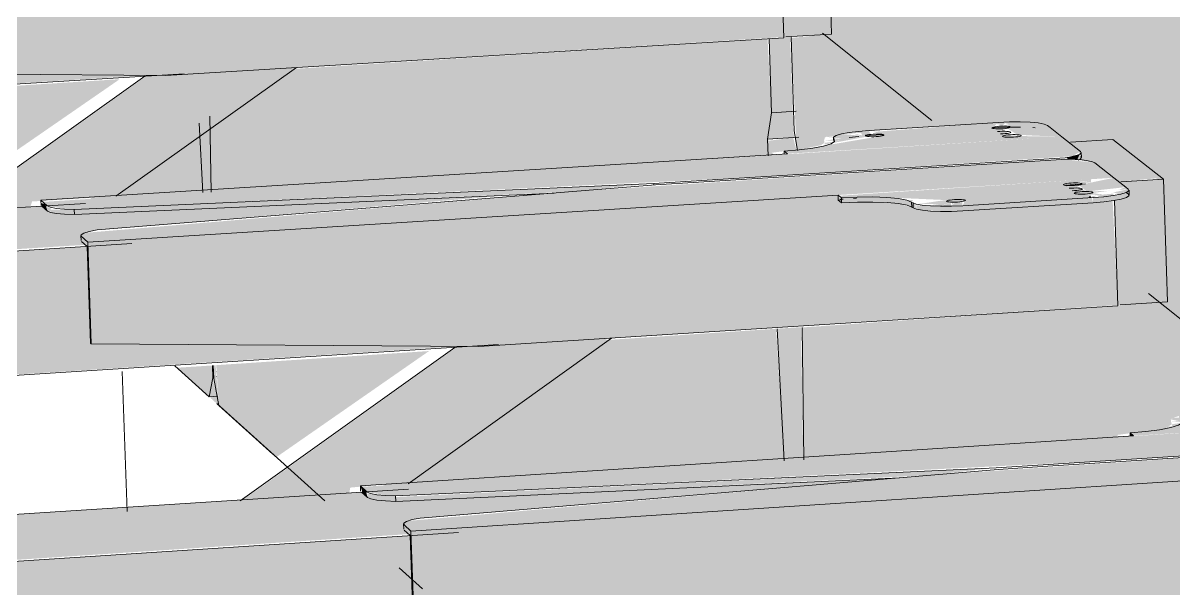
# Model space of a CAD drawing. Header units: inches. Extents: x -4126 to 2305, y -1116 to 12338.
# Drawn here: x 1846.79089 to 1846.81953, y -788.57369 to -788.5596 of the extents above; entities that cross this region are included whole.
import ezdxf

# ---------------------------------------------------------------- set-up
doc = ezdxf.new("R2010")
doc.units = ezdxf.units.IN
doc.header["$MEASUREMENT"] = 0
for name, color, linetype, lineweight in [('A-WALL', 113, 'Continuous', 13), ('A-WALL-PATT', 111, 'Continuous', 60), ('S-BEAM', 12, 'Continuous', 9)]:
    doc.layers.add(name, color=color, linetype=linetype, lineweight=lineweight)

# ---------------------------------------------------------------- blocks, each defined once
blk = doc.blocks.new('FP_245-PERSPECTIVE AT RAMP')
at = {"layer": 'A-WALL-PATT', "lineweight": 9}
blk.add_line((-8995.924943, -788.571759), (-8995.925063, -788.568273), dxfattribs=at)

msp = doc.modelspace()

# ---------------------------------------------------------------- hatches: boundary and pattern name
at = {"layer": 'A-WALL'}
h = msp.add_hatch(color=256, dxfattribs=at)
h.paths.add_polyline_path([(1846.79576, -788.56912), (1846.795709, -788.568891), (1846.795537, -788.568919), (1846.795647, -788.569018)], flags=0)
h.paths.add_polyline_path([(1846.751927, -788.529667), (1846.751852, -788.529528), (1846.751826, -788.529576), (1846.751856, -788.529603)], flags=0)
at = {"layer": 'S-BEAM'}
h = msp.add_hatch(color=256, dxfattribs=at)
h.paths.add_polyline_path([(1846.809513, -788.561833), (1846.810039, -788.5618), (1846.809974, -788.559943), (1846.809453, -788.559993), (1846.809468, -788.560445)], flags=0)
h.paths.add_polyline_path([(1846.810917, -788.559355), (1847.213183, -788.534782), (1847.213183, -788.534725), (1846.810915, -788.559288)], flags=0)
h = msp.add_hatch(color=256, dxfattribs=at)
h.paths.add_polyline_path([(1846.828218, -788.572003), (1847.259575, -788.543624), (1847.223074, -788.534775), (1847.216922, -788.535111), (1847.215099, -788.534664), (1846.810943, -788.559351), (1846.810981, -788.559879), (1846.810819, -788.559889), (1846.813684, -788.562177), (1846.815009, -788.562095), (1846.814905, -788.562248), (1846.815213, -788.562462), (1846.81556, -788.562461), (1846.816651, -788.562499), (1846.81676, -788.562585), (1846.817867, -788.562516), (1846.819124, -788.563503), (1846.819336, -788.566547), (1846.819169, -788.566557), (1846.822412, -788.569148), (1846.823784, -788.569059), (1846.823649, -788.569218), (1846.823745, -788.569274), (1846.824014, -788.569456), (1846.824378, -788.569454), (1846.825442, -788.569442), (1846.82562, -788.569582), (1846.826766, -788.569508), (1846.828121, -788.570572)], flags=0)
h.paths.add_polyline_path([(1846.824607, -788.569054), (1846.824324, -788.569054), (1846.824356, -788.569044)], flags=0)
h.paths.add_polyline_path([(1846.825127, -788.569193), (1846.824974, -788.569145), (1846.825059, -788.56914)], flags=0)
h.paths.add_polyline_path([(1846.825442, -788.569442), (1846.82417, -788.569383), (1846.824058, -788.569215), (1846.825133, -788.569198), (1846.82542, -788.569425)], flags=0)
h.paths.add_polyline_path([(1846.824051, -788.569394), (1846.823919, -788.569227), (1846.824022, -788.569266), (1846.82411, -788.569389)], flags=0)
h.paths.add_polyline_path([(1846.823887, -788.569159), (1846.823839, -788.569057), (1846.824, -788.56909), (1846.823905, -788.569149)], flags=0)
h.paths.add_polyline_path([(1846.823948, -788.569159), (1846.824079, -788.569046), (1846.824223, -788.569081), (1846.823957, -788.569157)], flags=0)
h.paths.add_polyline_path([(1846.816589, -788.562449), (1846.815428, -788.562397), (1846.8153, -788.562239), (1846.816303, -788.562224), (1846.816498, -788.562377)], flags=0)
h.paths.add_polyline_path([(1846.815105, -788.562188), (1846.815009, -788.562095), (1846.815201, -788.562132), (1846.815121, -788.562178)], flags=0)
h.paths.add_polyline_path([(1846.815164, -788.562187), (1846.815289, -788.562083), (1846.815418, -788.562118), (1846.815203, -788.562177)], flags=0)
h = msp.add_hatch(color=256, dxfattribs=at)
h.paths.add_polyline_path([(1846.795519, -788.568903), (1846.795608, -788.568429), (1846.795585, -788.568125), (1846.794719, -788.568182), (1846.795507, -788.568892)], flags=0)
h.paths.add_polyline_path([(1846.792528, -788.563999), (1846.795361, -788.563816), (1846.795271, -788.562101), (1846.792679, -788.563894)], flags=0)
h.paths.add_polyline_path([(1846.789585, -788.563562), (1846.793294, -788.560999), (1846.787169, -788.561387)], flags=0)
h.paths.add_polyline_path([(1846.785752, -788.557345), (1846.79499, -788.556737), (1846.794835, -788.554195), (1846.7899, -788.554493), (1846.785818, -788.5573)], flags=0)
h.paths.add_polyline_path([(1846.782698, -788.55706), (1846.78274, -788.557032), (1846.782632, -788.556003), (1846.782614, -788.556025), (1846.782657, -788.556832)], flags=0)
h.paths.add_polyline_path([(1846.782741, -788.557031), (1846.78613, -788.554704), (1846.782623, -788.554916), (1846.782678, -788.556025), (1846.782725, -788.556781)], flags=0)
h.paths.add_polyline_path([(1846.782554, -788.550975), (1846.794166, -788.550292), (1846.794166, -788.550228), (1846.794704, -788.550168), (1846.79475, -788.549844), (1846.794666, -788.547969), (1846.783093, -788.548639), (1846.78252, -788.54903), (1846.782554, -788.550971)], flags=0)
h.paths.add_polyline_path([(1846.782448, -788.544889), (1846.78722, -788.544621), (1846.78722, -788.544562), (1846.788088, -788.544464), (1846.788617, -788.544371), (1846.789485, -788.544221), (1846.789229, -788.544143), (1846.790982, -788.544045), (1846.789011, -788.54247), (1846.782413, -788.54285), (1846.782444, -788.544633)], flags=0)
h.paths.add_polyline_path([(1846.788269, -788.544418), (1846.788361, -788.544371), (1846.788368, -788.544404)], flags=0)
h.paths.add_polyline_path([(1846.788361, -788.544371), (1846.788358, -788.544327), (1846.788595, -788.544342)], flags=0)
h.paths.add_polyline_path([(1846.788358, -788.544327), (1846.788403, -788.544257), (1846.788419, -788.544249), (1846.788771, -788.544281), (1846.788538, -788.544313)], flags=0)
h.paths.add_polyline_path([(1846.788419, -788.544249), (1846.788547, -788.544217), (1846.788547, -788.544248)], flags=0)
h.paths.add_polyline_path([(1846.789229, -788.544223), (1846.7891, -788.544152), (1846.789215, -788.544176), (1846.789229, -788.544221)], flags=0)
h.paths.add_polyline_path([(1846.782224, -788.539043), (1846.782873, -788.538927), (1846.782684, -788.53887), (1846.784389, -788.538778), (1846.782653, -788.537392), (1846.782216, -788.537415), (1846.782171, -788.537531), (1846.782248, -788.538906), (1846.7825, -788.53891), (1846.78242, -788.53893), (1846.782248, -788.538965), (1846.782535, -788.539), (1846.782224, -788.539037)], flags=0)
h.paths.add_polyline_path([(1846.782684, -788.538944), (1846.782588, -788.538876), (1846.782664, -788.538871), (1846.782684, -788.538943)], flags=0)
h = msp.add_hatch(color=256, dxfattribs=at)
h.paths.add_polyline_path([(1846.807543, -788.578945), (1846.810259, -788.578751), (1846.810173, -788.5771), (1846.807767, -788.578788)], flags=0)
h.paths.add_polyline_path([(1846.805387, -788.577785), (1846.80928, -788.575059), (1846.802857, -788.575508), (1846.804749, -788.57721)], flags=0)
h.paths.add_polyline_path([(1846.799774, -788.571177), (1846.809827, -788.570494), (1846.809626, -788.567211), (1846.80503, -788.567517), (1846.799839, -788.571132)], flags=0)
h.paths.add_polyline_path([(1846.797191, -788.570408), (1846.80099, -788.567766), (1846.795697, -788.568117), (1846.79576, -788.56912), (1846.796959, -788.570199)], flags=0)
h.paths.add_polyline_path([(1846.79576, -788.56912), (1846.795681, -788.568119), (1846.795617, -788.568123), (1846.795639, -788.568485), (1846.795719, -788.568902)], flags=0)
h.paths.add_polyline_path([(1846.795568, -788.563802), (1846.809429, -788.562894), (1846.809428, -788.562371), (1846.809513, -788.561833), (1846.809413, -788.559996), (1846.797195, -788.56077), (1846.79554, -788.561915), (1846.795567, -788.563735)], flags=0)
h.paths.add_polyline_path([(1846.795463, -788.556747), (1846.801607, -788.556368), (1846.801531, -788.556306), (1846.802521, -788.556187), (1846.803078, -788.556079), (1846.803993, -788.555906), (1846.80372, -788.555817), (1846.805578, -788.555702), (1846.803047, -788.553681), (1846.795424, -788.554159), (1846.795457, -788.55639)], flags=0)
h.paths.add_polyline_path([(1846.802711, -788.556134), (1846.802805, -788.55608), (1846.802816, -788.556117)], flags=0)
h.paths.add_polyline_path([(1846.802805, -788.55608), (1846.802797, -788.556029), (1846.803162, -788.556032)], flags=0)
h.paths.add_polyline_path([(1846.802797, -788.556029), (1846.80282, -788.55596), (1846.802855, -788.55594), (1846.803203, -788.555979), (1846.802988, -788.556013)], flags=0)
h.paths.add_polyline_path([(1846.802855, -788.55594), (1846.803131, -788.555909), (1846.802989, -788.555938)], flags=0)
h.paths.add_polyline_path([(1846.803668, -788.555915), (1846.803181, -788.555868), (1846.80351, -788.555867), (1846.803648, -788.555909)], flags=0)
h.paths.add_polyline_path([(1846.803719, -788.555909), (1846.803419, -788.55584), (1846.8037, -788.555855), (1846.803719, -788.555907)], flags=0)
h.paths.add_polyline_path([(1846.795233, -788.550076), (1846.795334, -788.550024), (1846.795366, -788.549905), (1846.795388, -788.549893), (1846.795724, -788.54993), (1846.795648, -788.549983), (1846.796407, -788.549839), (1846.796225, -788.549779), (1846.798005, -788.549653), (1846.795795, -788.547888), (1846.795161, -788.547941), (1846.795233, -788.550075)], flags=0)
h.paths.add_polyline_path([(1846.795388, -788.549893), (1846.795519, -788.549859), (1846.795519, -788.549892)], flags=0)
h.paths.add_polyline_path([(1846.796225, -788.549865), (1846.795949, -788.549799), (1846.796197, -788.549781), (1846.796224, -788.549863)], flags=0)
h = msp.add_hatch(color=256, dxfattribs=at)
h.paths.add_polyline_path([(1846.795361, -788.563816), (1846.795561, -788.563803), (1846.79553, -788.561916), (1846.795271, -788.562101), (1846.795356, -788.563736)], flags=0)
h.paths.add_polyline_path([(1846.794992, -788.556776), (1846.795446, -788.556749), (1846.795404, -788.554161), (1846.794856, -788.554193), (1846.794972, -788.556392)], flags=0)
h = msp.add_hatch(color=256, dxfattribs=at)
h.paths.add_polyline_path([(1846.667145, -788.568689), (1846.79397, -788.560904), (1846.785102, -788.560806), (1846.785021, -788.558484), (1846.667001, -788.565595), (1846.667145, -788.568689)], flags=0)
h.paths.add_polyline_path([(1846.809813, -788.559949), (1846.811005, -788.559876), (1846.810909, -788.556924), (1846.809833, -788.556989), (1846.810021, -788.557206), (1846.809982, -788.557268), (1846.809979, -788.557356), (1846.809731, -788.557425), (1846.809794, -788.559353)], flags=0)
h = msp.add_hatch(color=256, dxfattribs=at)
h.paths.add_polyline_path([(1846.804935, -788.557501), (1846.805479, -788.557501), (1846.805575, -788.557527), (1846.8058, -788.557481), (1846.80581, -788.557513), (1846.805867, -788.557457), (1846.806046, -788.557532), (1846.806067, -788.557399), (1846.8058, -788.557392), (1846.805532, -788.557422), (1846.805075, -788.557489)], flags=0)
h.paths.add_polyline_path([(1846.794444, -788.560909), (1846.809814, -788.559949), (1846.809725, -788.557415), (1846.809177, -788.557474), (1846.805271, -788.557668), (1846.804939, -788.557624), (1846.804935, -788.557501), (1846.804827, -788.557468), (1846.80483, -788.557578), (1846.80452, -788.557495), (1846.803909, -788.557458), (1846.803156, -788.557414), (1846.803154, -788.557409), (1846.803084, -788.557396), (1846.80308, -788.55729), (1846.785037, -788.558418), (1846.785121, -788.560823), (1846.794393, -788.560908)], flags=0)
h.paths.add_polyline_path([(1846.809177, -788.557351), (1846.80917, -788.557285), (1846.809436, -788.557284), (1846.809184, -788.557243), (1846.809598, -788.557192), (1846.809039, -788.557206), (1846.808808, -788.557069), (1846.808601, -788.557114), (1846.808786, -788.557266), (1846.809102, -788.557334)], flags=0)
h.paths.add_polyline_path([(1846.809721, -788.557093), (1846.809714, -788.55709), (1846.809714, -788.557092)], flags=0)
h = msp.add_hatch(color=256, dxfattribs=at)
h.paths.add_polyline_path([(1846.826241, -788.596555), (1846.826271, -788.59646), (1846.827477, -788.596364), (1846.827473, -788.596066), (1846.827405, -788.596006), (1846.82732, -788.594834), (1846.825651, -788.596024), (1846.826238, -788.596552)], flags=0)
h.paths.add_polyline_path([(1846.82385, -788.594403), (1846.827217, -788.592007), (1846.827193, -788.591553), (1846.8212, -788.592017), (1846.821771, -788.592532)], flags=0)
h.paths.add_polyline_path([(1846.816125, -788.58745), (1846.816153, -788.587359), (1846.826931, -788.586547), (1846.826671, -788.582347), (1846.822586, -788.582647), (1846.815981, -788.58732), (1846.816122, -788.587447)], flags=0)
h.paths.add_polyline_path([(1846.814246, -788.585759), (1846.818234, -788.582944), (1846.811656, -788.583428), (1846.8129, -788.584547)], flags=0)
h.paths.add_polyline_path([(1846.810419, -788.578739), (1846.826463, -788.577593), (1846.826436, -788.576136), (1846.826523, -788.575646), (1846.82644, -788.573882), (1846.81347, -788.574788), (1846.810397, -788.576943), (1846.810418, -788.578686)], flags=0)
h.paths.add_polyline_path([(1846.810318, -788.570461), (1846.818125, -788.569924), (1846.818122, -788.569853), (1846.819174, -788.569713), (1846.819643, -788.569607), (1846.820729, -788.569386), (1846.820435, -788.569282), (1846.822412, -788.569148), (1846.819169, -788.566557), (1846.810278, -788.567179), (1846.810314, -788.570134)], flags=0)
h.paths.add_polyline_path([(1846.819373, -788.569652), (1846.819469, -788.569589), (1846.819484, -788.569632)], flags=0)
h.paths.add_polyline_path([(1846.819469, -788.569589), (1846.819455, -788.56953), (1846.819879, -788.569528)], flags=0)
h.paths.add_polyline_path([(1846.819455, -788.56953), (1846.819455, -788.56947), (1846.819659, -788.569511), (1846.819523, -788.569524)], flags=0)
h.paths.add_polyline_path([(1846.81944, -788.56947), (1846.819508, -788.569426), (1846.81945, -788.56947)], flags=0)
h.paths.add_polyline_path([(1846.819508, -788.569426), (1846.819648, -788.569383), (1846.819648, -788.569424)], flags=0)
h.paths.add_polyline_path([(1846.82038, -788.569396), (1846.819852, -788.569343), (1846.820205, -788.569341), (1846.820358, -788.569389)], flags=0)
h.paths.add_polyline_path([(1846.820435, -788.569389), (1846.820105, -788.56931), (1846.820408, -788.569327), (1846.820434, -788.569387)], flags=0)
h.paths.add_polyline_path([(1846.810158, -788.562765), (1846.810734, -788.562643), (1846.812052, -788.562397), (1846.811768, -788.5623), (1846.813684, -788.562177), (1846.810819, -788.559889), (1846.809998, -788.559973), (1846.810131, -788.56261), (1846.810156, -788.562752)], flags=0)
h.paths.add_polyline_path([(1846.810734, -788.562643), (1846.810828, -788.562585), (1846.810841, -788.562625)], flags=0)
h.paths.add_polyline_path([(1846.810828, -788.562585), (1846.810827, -788.562529), (1846.811227, -788.562528)], flags=0)
h.paths.add_polyline_path([(1846.810817, -788.56253), (1846.810838, -788.562455), (1846.810873, -788.562434), (1846.811237, -788.562476), (1846.810826, -788.562529)], flags=0)
h.paths.add_polyline_path([(1846.810873, -788.562434), (1846.811158, -788.5624), (1846.811011, -788.562432)], flags=0)
h.paths.add_polyline_path([(1846.811715, -788.562406), (1846.811209, -788.562357), (1846.81155, -788.562356), (1846.811694, -788.5624)], flags=0)
h.paths.add_polyline_path([(1846.811768, -788.5624), (1846.811454, -788.562326), (1846.811745, -788.562343), (1846.811767, -788.562398)], flags=0)
h = msp.add_hatch(color=256, dxfattribs=at)
h.paths.add_polyline_path([(1846.736768, -788.602206), (1846.738189, -788.602153), (1846.739582, -788.601987), (1846.739939, -788.601892), (1846.746004, -788.597515), (1846.742211, -788.59779), (1846.736125, -788.602129), (1846.736224, -788.602168), (1846.736448, -788.602194)], flags=0)
h.paths.add_polyline_path([(1846.750011, -788.592233), (1846.753867, -788.59196), (1846.760839, -788.58695), (1846.757058, -788.587212), (1846.752735, -788.590292)], flags=0)
h.paths.add_polyline_path([(1846.76435, -788.582017), (1846.768172, -788.581758), (1846.774282, -788.577376), (1846.770513, -788.577626), (1846.769543, -788.578317)], flags=0)
h.paths.add_polyline_path([(1846.777355, -788.572751), (1846.781146, -788.572505), (1846.786519, -788.56866), (1846.782761, -788.568899), (1846.778507, -788.57193)], flags=0)
h.paths.add_polyline_path([(1846.789203, -788.56431), (1846.791072, -788.564167), (1846.791115, -788.564043), (1846.793193, -788.563914), (1846.79768, -788.560712), (1846.793959, -788.560921), (1846.790112, -788.563662)], flags=0)
for points in [[(1846.809408, -788.562494), (1846.810078, -788.562452), (1846.810052, -788.562291), (1846.810039, -788.5618), (1846.809513, -788.561833), (1846.809428, -788.562371)], [(1846.792164, -788.564243), (1846.808855, -788.563453), (1846.816994, -788.562917), (1846.8172, -788.562799), (1846.816733, -788.56243), (1846.79138, -788.564053), (1846.791491, -788.564152), (1846.79201, -788.564237)], [(1846.817117, -788.563008), (1846.81718, -788.562863), (1846.816859, -788.562948), (1846.816882, -788.562993), (1846.817111, -788.563007)], [(1846.792497, -788.565052), (1846.818028, -788.563453), (1846.817558, -788.563081), (1846.816817, -788.562994), (1846.804566, -788.563797), (1846.792487, -788.564819), (1846.792338, -788.56491), (1846.792481, -788.565038)], [(1846.806582, -788.563634), (1846.808855, -788.563491), (1846.806582, -788.563631)], [(1846.792169, -788.564371), (1846.804562, -788.563797), (1846.806506, -788.563599), (1846.792164, -788.564243), (1846.792168, -788.564358)], [(1846.813001, -788.564186), (1846.812997, -788.564058), (1846.812671, -788.563969), (1846.812032, -788.56393), (1846.811249, -788.56395), (1846.811254, -788.564078), (1846.812386, -788.564071), (1846.812885, -788.564137), (1846.812997, -788.564184)], [(1846.814273, -788.564277), (1846.817515, -788.564073), (1846.817479, -788.563947), (1846.814269, -788.564149)], [(1846.817515, -788.564073), (1846.81821, -788.563984), (1846.818341, -788.563944), (1846.818322, -788.563821), (1846.818016, -788.563893), (1846.817511, -788.563945), (1846.817513, -788.56401)], [(1846.791496, -788.56428), (1846.791446, -788.564112), (1846.791337, -788.564083), (1846.791358, -788.564157), (1846.791491, -788.564276)], [(1846.792169, -788.564371), (1846.792164, -788.564243), (1846.791571, -788.564243), (1846.791589, -788.564318), (1846.791922, -788.564362), (1846.792164, -788.564371)], [(1846.813719, -788.564291), (1846.814273, -788.564277), (1846.814269, -788.564149), (1846.813411, -788.564149), (1846.813114, -788.564135), (1846.813118, -788.564235), (1846.81367, -788.564289), (1846.813715, -788.564291)], [(1846.792584, -788.567588), (1846.792481, -788.565038), (1846.792338, -788.56491), (1846.792358, -788.565052), (1846.792481, -788.565162), (1846.792564, -788.56757)], [(1846.800157, -788.571374), (1846.817729, -788.570504), (1846.825883, -788.569943), (1846.826091, -788.569816), (1846.825587, -788.569419), (1846.799311, -788.571148), (1846.799454, -788.571276), (1846.8, -788.571368)], [(1846.800539, -788.572247), (1846.826984, -788.570521), (1846.826471, -788.570119), (1846.825701, -788.570027), (1846.813444, -788.570857), (1846.800529, -788.571989), (1846.800368, -788.572093), (1846.800522, -788.572231)], [(1846.818434, -788.569883), (1846.81852, -788.569877), (1846.818431, -788.569805), (1846.818434, -788.569877)], [(1846.815103, -788.570717), (1846.817729, -788.570546), (1846.815103, -788.570713)], [(1846.800162, -788.571507), (1846.81344, -788.570857), (1846.815024, -788.570679), (1846.800158, -788.5714), (1846.80016, -788.57146)], [(1846.799459, -788.571409), (1846.799419, -788.571244), (1846.799285, -788.571124), (1846.799337, -788.5713), (1846.799454, -788.571405)], [(1846.800162, -788.571507), (1846.800157, -788.571374), (1846.799537, -788.571313), (1846.799456, -788.571314), (1846.799459, -788.571409), (1846.799693, -788.571476), (1846.800157, -788.571506)], [(1846.800628, -788.57488), (1846.800522, -788.572231), (1846.800368, -788.572093), (1846.800396, -788.572247), (1846.800522, -788.572361), (1846.800606, -788.57486)]]:
    msp.add_hatch(color=256, dxfattribs=at).paths.add_polyline_path(points, flags=0)
h = msp.add_hatch(color=256, dxfattribs=at)
h.paths.add_polyline_path([(1846.809907, -788.562855), (1846.816733, -788.56243), (1846.815275, -788.562409), (1846.815011, -788.562199), (1846.815154, -788.562076), (1846.812055, -788.562309), (1846.812267, -788.562409), (1846.810202, -788.562758), (1846.809825, -788.562788)], flags=0)
h.paths.add_polyline_path([(1846.811081, -788.562552), (1846.811404, -788.562471), (1846.811069, -788.562497)], flags=0)
h.paths.add_polyline_path([(1846.811069, -788.562497), (1846.811359, -788.56243), (1846.811065, -788.562481), (1846.811068, -788.562496)], flags=0)
h.paths.add_polyline_path([(1846.816733, -788.56243), (1846.816441, -788.5622), (1846.815375, -788.562221), (1846.815626, -788.56238), (1846.816035, -788.562403)], flags=0)
h.paths.add_polyline_path([(1846.81144, -788.562327), (1846.81177, -788.562327), (1846.811676, -788.562297)], flags=0)
h.paths.add_polyline_path([(1846.811983, -788.562372), (1846.811928, -788.562276), (1846.811798, -788.562327), (1846.811976, -788.56237)], flags=0)
h.paths.add_polyline_path([(1846.816297, -788.562116), (1846.81615, -788.562089), (1846.815694, -788.562161)], flags=0)
h.paths.add_polyline_path([(1846.816378, -788.56215), (1846.816297, -788.562116), (1846.816298, -788.562154)], flags=0)
h.paths.add_polyline_path([(1846.815431, -788.562064), (1846.815404, -788.562142), (1846.815561, -788.562063), (1846.815433, -788.562064)], flags=0)
h.paths.add_polyline_path([(1846.815249, -788.562169), (1846.815344, -788.562067), (1846.815154, -788.562076)], flags=0)
h = msp.add_hatch(color=256, dxfattribs=at)
h.paths.add_polyline_path([(1846.670163, -788.572828), (1846.792436, -788.565122), (1846.792339, -788.564989), (1846.792333, -788.56491), (1846.792569, -788.564782), (1846.792729, -788.564752), (1846.803022, -788.563883), (1846.791714, -788.564342), (1846.791573, -788.564303), (1846.79158, -788.564191), (1846.791489, -788.564188), (1846.791455, -788.564243), (1846.791335, -788.564159), (1846.669686, -788.571739)], flags=0)
h.paths.add_polyline_path([(1846.811169, -788.563991), (1846.811244, -788.563951), (1846.811166, -788.563951)], flags=0)
h.paths.add_polyline_path([(1846.816801, -788.563638), (1846.817459, -788.563564), (1846.817458, -788.563521), (1846.81679, -788.563636)], flags=0)
h.paths.add_polyline_path([(1846.818151, -788.563554), (1846.819224, -788.563453), (1846.817987, -788.562498), (1846.816899, -788.562566), (1846.817173, -788.562812), (1846.817175, -788.562864), (1846.817116, -788.563008), (1846.817553, -788.563082), (1846.818062, -788.563484)], flags=0)
h = msp.add_hatch(color=256, dxfattribs=at)
h.paths.add_polyline_path([(1846.810259, -788.578751), (1846.810414, -788.57874), (1846.810389, -788.576944), (1846.810173, -788.5771), (1846.810256, -788.578687)], flags=0)
h.paths.add_polyline_path([(1846.809827, -788.570494), (1846.810301, -788.570464), (1846.810245, -788.567172), (1846.809655, -788.567209), (1846.809808, -788.570136)], flags=0)
h.paths.add_polyline_path([(1846.80943, -788.562906), (1846.809595, -788.562896), (1846.809516, -788.562829), (1846.810131, -788.562756), (1846.81005, -788.562454), (1846.80941, -788.562535), (1846.809429, -788.562896)], flags=0)
h = msp.add_hatch(color=256, dxfattribs=at)
h.paths.add_polyline_path([(1846.670311, -788.576041), (1846.801684, -788.567651), (1846.792564, -788.56757), (1846.792481, -788.565162), (1846.670163, -788.572828), (1846.67031, -788.576027)], flags=0)
h.paths.add_polyline_path([(1846.818128, -788.566622), (1846.81936, -788.566543), (1846.819263, -788.563484), (1846.818151, -788.563554), (1846.818376, -788.563784), (1846.818322, -788.563859), (1846.818314, -788.56395), (1846.818046, -788.564023), (1846.818097, -788.565644)], flags=0)
h = msp.add_hatch(color=256, dxfattribs=at)
h.paths.add_polyline_path([(1846.813715, -788.564163), (1846.813992, -788.564149), (1846.813966, -788.564078), (1846.813719, -788.564162)], flags=0)
h.paths.add_polyline_path([(1846.813467, -788.564154), (1846.813889, -788.564058), (1846.813411, -788.564149)], flags=0)
h.paths.add_polyline_path([(1846.813715, -788.564163), (1846.813872, -788.564076), (1846.813467, -788.564154)], flags=0)
h.paths.add_polyline_path([(1846.814269, -788.564149), (1846.817479, -788.563938), (1846.817057, -788.563824), (1846.816838, -788.563598), (1846.817463, -788.563521), (1846.817462, -788.563488), (1846.811188, -788.5639), (1846.811249, -788.56395), (1846.812382, -788.563943), (1846.813178, -788.563977), (1846.81432, -788.564029)], flags=0)
h.paths.add_polyline_path([(1846.813988, -788.564161), (1846.814269, -788.564149), (1846.814079, -788.56406), (1846.813992, -788.564157)], flags=0)
h.paths.add_polyline_path([(1846.812997, -788.564058), (1846.81303, -788.56401), (1846.812883, -788.56401)], flags=0)
h.paths.add_polyline_path([(1846.817779, -788.563923), (1846.818016, -788.563893), (1846.817512, -788.563866)], flags=0)
h.paths.add_polyline_path([(1846.817511, -788.563945), (1846.817604, -788.563893), (1846.817469, -788.563917), (1846.817478, -788.563923)], flags=0)
h.paths.add_polyline_path([(1846.818016, -788.563893), (1846.818014, -788.563852), (1846.81763, -788.563855)], flags=0)
h.paths.add_polyline_path([(1846.818324, -788.563686), (1846.818028, -788.563453), (1846.817157, -788.563635), (1846.817357, -788.563793), (1846.818142, -788.563706)], flags=0)
h.paths.add_polyline_path([(1846.818388, -788.563737), (1846.818324, -788.563686), (1846.818143, -788.563753), (1846.818326, -788.563741)], flags=0)
h.paths.add_polyline_path([(1846.818206, -788.563857), (1846.818399, -788.563776), (1846.818388, -788.563737), (1846.818013, -788.563818), (1846.818147, -788.563854)], flags=0)
h = msp.add_hatch(color=256, dxfattribs=at)
h.paths.add_polyline_path([(1846.8131, -788.564109), (1846.813665, -788.564109), (1846.813765, -788.564137), (1846.814006, -788.564062), (1846.814006, -788.564126), (1846.814065, -788.564062), (1846.814255, -788.564142), (1846.814269, -788.564), (1846.813993, -788.563992), (1846.813715, -788.564025), (1846.813247, -788.564096), (1846.813169, -788.564103)], flags=0)
h.paths.add_polyline_path([(1846.80223, -788.567654), (1846.818129, -788.566622), (1846.817999, -788.564024), (1846.817083, -788.564102), (1846.813451, -788.564284), (1846.813104, -788.564237), (1846.8131, -788.564109), (1846.812986, -788.564074), (1846.812985, -788.564185), (1846.812664, -788.564098), (1846.812028, -788.564059), (1846.811249, -788.56404), (1846.811246, -788.564005), (1846.81117, -788.563991), (1846.811166, -788.563882), (1846.792497, -788.565052), (1846.792584, -788.567588), (1846.802133, -788.567654)], flags=0)
h.paths.add_polyline_path([(1846.817461, -788.563941), (1846.817452, -788.563919), (1846.817461, -788.563873), (1846.817761, -788.563876), (1846.817498, -788.563831), (1846.817922, -788.563777), (1846.817345, -788.563795), (1846.817083, -788.56364), (1846.816856, -788.563669), (1846.817083, -788.563857), (1846.817411, -788.563929)], flags=0)
h = msp.add_hatch(color=256, dxfattribs=at)
h.paths.add_polyline_path([(1846.742481, -788.610615), (1846.743955, -788.610557), (1846.745323, -788.610394), (1846.745764, -788.610277), (1846.749306, -788.607684), (1846.745367, -788.607983), (1846.741812, -788.610532), (1846.741915, -788.610574), (1846.742205, -788.610604)], flags=0)
h.paths.add_polyline_path([(1846.75364, -788.60206), (1846.757644, -788.601763), (1846.765551, -788.596056), (1846.761628, -788.596341)], flags=0)
h.paths.add_polyline_path([(1846.76933, -788.590827), (1846.773295, -788.590546), (1846.780197, -788.585573), (1846.776289, -788.585845), (1846.770222, -788.590188)], flags=0)
h.paths.add_polyline_path([(1846.78349, -788.580689), (1846.78742, -788.580423), (1846.793397, -788.576078), (1846.789575, -788.576332), (1846.786862, -788.578275)], flags=0)
h.paths.add_polyline_path([(1846.796332, -788.571494), (1846.799008, -788.571297), (1846.799029, -788.571165), (1846.800529, -788.571027), (1846.805434, -788.567452), (1846.801671, -788.567672), (1846.797599, -788.570588)], flags=0)
h = msp.add_hatch(color=256, dxfattribs=at)
h.paths.add_polyline_path([(1846.795608, -788.568429), (1846.79563, -788.568427), (1846.795602, -788.568124)], flags=0)
h.paths.add_polyline_path([(1846.795711, -788.568422), (1846.795713, -788.568422), (1846.795692, -788.568118)], flags=0)
h = msp.add_hatch(color=256, dxfattribs=at)
h.paths.add_polyline_path([(1846.795519, -788.568903), (1846.795709, -788.568891), (1846.795604, -788.56845), (1846.795589, -788.56853)], flags=0)
h.paths.add_polyline_path([(1846.795737, -788.568889), (1846.795738, -788.568889), (1846.795712, -788.568429)], flags=0)
h = msp.add_hatch(color=256, dxfattribs=at)
h.paths.add_polyline_path([(1846.825587, -788.569419), (1846.825272, -788.56917), (1846.824166, -788.569193), (1846.82438, -788.569362), (1846.824862, -788.569389)], flags=0)
h.paths.add_polyline_path([(1846.81852, -788.569877), (1846.825587, -788.569419), (1846.824073, -788.569395), (1846.823788, -788.569169), (1846.82393, -788.569036), (1846.820605, -788.569251), (1846.820949, -788.569395), (1846.818822, -788.569772), (1846.818431, -788.569805)], flags=0)
h.paths.add_polyline_path([(1846.819725, -788.569549), (1846.820056, -788.569463), (1846.819709, -788.569491)], flags=0)
h.paths.add_polyline_path([(1846.819709, -788.569491), (1846.820007, -788.569419), (1846.819704, -788.569473), (1846.819707, -788.569485)], flags=0)
h.paths.add_polyline_path([(1846.820086, -788.569307), (1846.820572, -788.569353), (1846.82033, -788.569275)], flags=0)
h.paths.add_polyline_path([(1846.824197, -788.569371), (1846.824315, -788.56936), (1846.824052, -788.569205), (1846.823991, -788.569208), (1846.82419, -788.569366)], flags=0)
h.paths.add_polyline_path([(1846.820652, -788.569355), (1846.820595, -788.569252), (1846.820458, -788.569307), (1846.820645, -788.569353)], flags=0)
h.paths.add_polyline_path([(1846.825119, -788.56908), (1846.824964, -788.569051), (1846.824506, -788.569128)], flags=0)
h.paths.add_polyline_path([(1846.825205, -788.569117), (1846.825119, -788.56908), (1846.82512, -788.56912)], flags=0)
h.paths.add_polyline_path([(1846.824237, -788.569175), (1846.825272, -788.56917), (1846.825205, -788.569117), (1846.824323, -788.56917)], flags=0)
h.paths.add_polyline_path([(1846.82415, -788.569138), (1846.824752, -788.569031), (1846.824369, -788.569065), (1846.824164, -788.569133)], flags=0)
h.paths.add_polyline_path([(1846.824217, -788.569023), (1846.824195, -788.569108), (1846.824367, -788.569022), (1846.824225, -788.569023)], flags=0)
h.paths.add_polyline_path([(1846.824034, -788.569137), (1846.824145, -788.569027), (1846.82393, -788.569036), (1846.823987, -788.569091)], flags=0)
h = msp.add_hatch(color=256, dxfattribs=at)
h.paths.add_polyline_path([(1846.673581, -788.580649), (1846.80048, -788.572323), (1846.800369, -788.572176), (1846.800363, -788.572094), (1846.800586, -788.571959), (1846.800767, -788.571923), (1846.812688, -788.570921), (1846.799794, -788.571486), (1846.799454, -788.571405), (1846.799285, -788.571278), (1846.673066, -788.579469), (1846.673482, -788.580421)], flags=0)
h.paths.add_polyline_path([(1846.826979, -788.570522), (1846.82711, -788.570625), (1846.828261, -788.57055), (1846.826906, -788.569485), (1846.82576, -788.56956), (1846.826063, -788.569831), (1846.826068, -788.569886), (1846.82606, -788.570025), (1846.826082, -788.570053), (1846.826472, -788.570121)], flags=0)
h.paths.add_polyline_path([(1846.825702, -788.570717), (1846.826485, -788.570624), (1846.826483, -788.570584), (1846.825701, -788.570716)], flags=0)
h.paths.add_polyline_path([(1846.826145, -788.570672), (1846.826165, -788.570646), (1846.826166, -788.570668)], flags=0)
h = msp.add_hatch(color=256, dxfattribs=at)
h.paths.add_polyline_path([(1846.673734, -788.583989), (1846.809991, -788.574921), (1846.800606, -788.57486), (1846.800522, -788.572361), (1846.673581, -788.580649), (1846.673733, -788.583961)], flags=0)
h.paths.add_polyline_path([(1846.827085, -788.573809), (1846.828359, -788.573725), (1846.828261, -788.57055), (1846.827145, -788.570654), (1846.827359, -788.57088), (1846.827308, -788.57096), (1846.827292, -788.571055), (1846.827002, -788.571132), (1846.827059, -788.57296)], flags=0)
h = msp.add_hatch(color=256, dxfattribs=at)
h.paths.add_polyline_path([(1846.753599, -788.602064), (1846.75364, -788.60206), (1846.761587, -788.596344)], flags=0)
h.paths.add_polyline_path([(1846.769289, -788.59083), (1846.76933, -788.590827), (1846.77022, -788.590164)], flags=0)
h.paths.add_polyline_path([(1846.783449, -788.580692), (1846.78349, -788.580689), (1846.786825, -788.578275)], flags=0)
h.paths.add_polyline_path([(1846.796292, -788.571497), (1846.796332, -788.571494), (1846.797562, -788.570588)], flags=0)
h = msp.add_hatch(color=256, dxfattribs=at)
h.paths.add_polyline_path([(1846.821813, -788.571192), (1846.822518, -788.571192), (1846.822289, -788.571275), (1846.822659, -788.57123), (1846.822836, -788.571179), (1846.822836, -788.571251), (1846.822898, -788.571179), (1846.823107, -788.571246), (1846.823107, -788.571112), (1846.82282, -788.571103), (1846.822533, -788.571139), (1846.821898, -788.571187)], flags=0)
h.paths.add_polyline_path([(1846.810621, -788.574924), (1846.827086, -788.573809), (1846.826976, -788.571132), (1846.826022, -788.571217), (1846.822265, -788.571413), (1846.821817, -788.571325), (1846.821776, -788.571307), (1846.821443, -788.571213), (1846.820776, -788.57117), (1846.819947, -788.571172), (1846.819881, -788.571058), (1846.819879, -788.570985), (1846.800539, -788.572247), (1846.800628, -788.57488), (1846.810469, -788.574923)], flags=0)
h.paths.add_polyline_path([(1846.826453, -788.571056), (1846.826405, -788.570973), (1846.826496, -788.570959), (1846.826487, -788.57093), (1846.826682, -788.57089), (1846.826993, -788.570816), (1846.826984, -788.570811), (1846.826023, -788.57088), (1846.825905, -788.570732), (1846.825774, -788.570752), (1846.826023, -788.570957), (1846.826362, -788.571035)], flags=0)

# ---------------------------------------------------------------- linework, layer by layer
at = {"layer": 'A-WALL'}
for p, q in [((1846.798395, -788.571492), (1846.79571, -788.569074)), ((1846.800831, -788.573684), (1846.800249, -788.57316))]:
    msp.add_line(p, q, dxfattribs=at)
at = {"layer": 'S-BEAM'}
for p, q in [((1846.810909, -788.556924), (1846.811005, -788.559876)), ((1846.809731, -788.557414), (1846.809815, -788.559967)), ((1846.809815, -788.559967), (1846.794444, -788.560909)), ((1846.809513, -788.561833), (1846.809453, -788.559993)), ((1846.80987, -788.559945), (1846.811005, -788.559876)), ((1846.809997, -788.559941), (1846.810073, -788.562288)), ((1846.813497, -788.562027), (1846.810779, -788.559857)), ((1846.667145, -788.568689), (1846.794898, -788.560863)), ((1846.794444, -788.560909), (1846.785121, -788.560823)), ((1846.797689, -788.560711), (1846.793199, -788.563913)), ((1846.789167, -788.564312), (1846.793923, -788.560924)), ((1846.79554, -788.561921), (1846.795569, -788.56381)), ((1846.809408, -788.562494), (1846.809513, -788.561833)), ((1846.809513, -788.561833), (1846.810126, -788.561795)), ((1846.795361, -788.563816), (1846.795271, -788.562097)), ((1846.810073, -788.562288), (1846.81016, -788.562773)), ((1846.815154, -788.562076), (1846.811942, -788.562275)), ((1846.815158, -788.562202), (1846.814995, -788.562213)), ((1846.815136, -788.562303), (1846.815193, -788.562298)), ((1846.816072, -788.562207), (1846.816013, -788.562202)), ((1846.816378, -788.56215), (1846.816441, -788.5622)), ((1846.816441, -788.5622), (1846.816733, -788.56243)), ((1846.809408, -788.562494), (1846.810189, -788.562445)), ((1846.80943, -788.562906), (1846.809408, -788.562494)), ((1846.811055, -788.562518), (1846.811053, -788.562458)), ((1846.811069, -788.562497), (1846.811065, -788.562481)), ((1846.811065, -788.562497), (1846.811067, -788.562559)), ((1846.81168, -788.562424), (1846.811444, -788.562453)), ((1846.811946, -788.562402), (1846.811842, -788.562409)), ((1846.812285, -788.562381), (1846.811946, -788.562402)), ((1846.81527, -788.562359), (1846.81521, -788.562361)), ((1846.816733, -788.56243), (1846.8172, -788.562799)), ((1846.816953, -788.562563), (1846.818006, -788.562497)), ((1846.818006, -788.562497), (1846.819263, -788.563484)), ((1846.809907, -788.562855), (1846.791334, -788.564012)), ((1846.809825, -788.562788), (1846.809827, -788.56286)), ((1846.809907, -788.562855), (1846.809825, -788.562788)), ((1846.817218, -788.562822), (1846.817222, -788.562949)), ((1846.806581, -788.563595), (1846.816814, -788.562956)), ((1846.807693, -788.563564), (1846.816858, -788.562992)), ((1846.817558, -788.563081), (1846.818028, -788.563453)), ((1846.818028, -788.563453), (1846.818324, -788.563686)), ((1846.819263, -788.563484), (1846.818205, -788.56355)), ((1846.819263, -788.563484), (1846.81936, -788.566543)), ((1846.792164, -788.564243), (1846.806581, -788.563595)), ((1846.806624, -788.563631), (1846.792734, -788.564752)), ((1846.806581, -788.563595), (1846.806582, -788.56363)), ((1846.806624, -788.563631), (1846.807693, -788.563564)), ((1846.817227, -788.563611), (1846.816833, -788.563636)), ((1846.817152, -788.563635), (1846.816841, -788.563655)), ((1846.816915, -788.563715), (1846.816972, -788.56371)), ((1846.81732, -788.563606), (1846.816942, -788.563629)), ((1846.81705, -788.563772), (1846.81699, -788.563775)), ((1846.818324, -788.563686), (1846.818388, -788.563737)), ((1846.818406, -788.56376), (1846.81841, -788.563887)), ((1846.791334, -788.564012), (1846.791491, -788.564152)), ((1846.791339, -788.56414), (1846.791334, -788.564012)), ((1846.804105, -788.563834), (1846.792169, -788.564371)), ((1846.811166, -788.563882), (1846.792497, -788.565052)), ((1846.811171, -788.56401), (1846.811166, -788.563882)), ((1846.811249, -788.56395), (1846.811166, -788.563882)), ((1846.811248, -788.564005), (1846.811171, -788.56401)), ((1846.811171, -788.56401), (1846.811254, -788.564078)), ((1846.811291, -788.563983), (1846.811214, -788.563988)), ((1846.811249, -788.56395), (1846.811254, -788.564078)), ((1846.811624, -788.563963), (1846.81155, -788.563967)), ((1846.812997, -788.564058), (1846.813001, -788.564186)), ((1846.813032, -788.564073), (1846.812997, -788.564058)), ((1846.817511, -788.563945), (1846.814269, -788.564149)), ((1846.817415, -788.563923), (1846.817459, -788.563927)), ((1846.818046, -788.564015), (1846.81813, -788.566641)), ((1846.818392, -788.563864), (1846.818332, -788.563817)), ((1846.669686, -788.571739), (1846.792446, -788.56409)), ((1846.791496, -788.56428), (1846.791358, -788.564157)), ((1846.792164, -788.564243), (1846.792169, -788.564371)), ((1846.813001, -788.564186), (1846.813036, -788.564201)), ((1846.813032, -788.564073), (1846.813036, -788.564201)), ((1846.817515, -788.564073), (1846.814273, -788.564277)), ((1846.792333, -788.565017), (1846.792329, -788.564889)), ((1846.792338, -788.56491), (1846.792497, -788.565052)), ((1846.793598, -788.565092), (1846.670163, -788.572828)), ((1846.792481, -788.565162), (1846.792342, -788.565038)), ((1846.792564, -788.56757), (1846.792481, -788.565162)), ((1846.792497, -788.565052), (1846.792584, -788.567588)), ((1846.822207, -788.568984), (1846.818892, -788.566336)), ((1846.81813, -788.566641), (1846.80223, -788.567654)), ((1846.818189, -788.566618), (1846.81936, -788.566543)), ((1846.809827, -788.570495), (1846.809655, -788.56721)), ((1846.810278, -788.567178), (1846.810318, -788.570474)), ((1846.805532, -788.567445), (1846.800472, -788.571072)), ((1846.670311, -788.576041), (1846.802718, -788.567604)), ((1846.792584, -788.567588), (1846.792564, -788.56757)), ((1846.80223, -788.567654), (1846.792584, -788.567588)), ((1846.796292, -788.571497), (1846.801631, -788.567675)), ((1846.794669, -788.568138), (1846.795519, -788.568903)), ((1846.795608, -788.568429), (1846.795602, -788.568124)), ((1846.795617, -788.568123), (1846.795632, -788.56845)), ((1846.795519, -788.568903), (1846.795608, -788.568429)), ((1846.795632, -788.56845), (1846.79576, -788.56912)), ((1846.795739, -788.568889), (1846.795519, -788.568903)), ((1846.79576, -788.56912), (1846.797107, -788.570332)), ((1846.81852, -788.569877), (1846.799285, -788.571124)), ((1846.815102, -788.570675), (1846.825698, -788.569986)), ((1846.816256, -788.570641), (1846.825746, -788.570024)), ((1846.818431, -788.569805), (1846.818434, -788.569883)), ((1846.81852, -788.569877), (1846.818431, -788.569805)), ((1846.815148, -788.570713), (1846.816256, -788.570641)), ((1846.800157, -788.571374), (1846.815102, -788.570675)), ((1846.812692, -788.57092), (1846.800162, -788.571507)), ((1846.815148, -788.570713), (1846.800773, -788.571923)), ((1846.673066, -788.579469), (1846.800482, -788.5712)), ((1846.799285, -788.571124), (1846.799454, -788.571276)), ((1846.799289, -788.571257), (1846.799285, -788.571124)), ((1846.819879, -788.570985), (1846.800539, -788.572247)), ((1846.799459, -788.571409), (1846.799311, -788.571276)), ((1846.800157, -788.571374), (1846.800162, -788.571507)), ((1846.800362, -788.572203), (1846.800357, -788.57207)), ((1846.801725, -788.572282), (1846.673581, -788.580649)), ((1846.800368, -788.572093), (1846.800539, -788.572247)), ((1846.800522, -788.572361), (1846.800373, -788.572227)), ((1846.800606, -788.57486), (1846.800522, -788.572361)), ((1846.800539, -788.572247), (1846.800628, -788.57488))]:
    msp.add_line(p, q, dxfattribs=at)
for points in [[(1846.815154, -788.562076, 0), (1846.815431, -788.562064, 0), (1846.815701, -788.562062, 0), (1846.815946, -788.562071, 0), (1846.81615, -788.562089, 0), (1846.816297, -788.562116, 0), (1846.816378, -788.56215, 0)], [(1846.811065, -788.562481, 0), (1846.811056, -788.562442, 0), (1846.811119, -788.562402, 0), (1846.81125, -788.562362, 0), (1846.81144, -788.562327, 0), (1846.811676, -788.562297, 0), (1846.811942, -788.562275, 0)], [(1846.815189, -788.562171, 0), (1846.815132, -788.562176, 0), (1846.81508, -788.562182, 0), (1846.815039, -788.56219, 0), (1846.815011, -788.562199, 0), (1846.814997, -788.562207, 0), (1846.815, -788.562216, 0), (1846.815017, -788.562223, 0), (1846.815049, -788.562229, 0), (1846.815093, -788.562233, 0), (1846.815147, -788.562235, 0), (1846.815206, -788.562235, 0), (1846.815266, -788.562232, 0)], [(1846.815706, -788.562189, 0), (1846.815435, -788.56219, 0), (1846.815158, -788.562202, 0)], [(1846.815266, -788.562232, 0), (1846.815323, -788.562227, 0), (1846.815375, -788.562221, 0), (1846.815416, -788.562213, 0), (1846.815444, -788.562205, 0), (1846.815457, -788.562196, 0), (1846.815455, -788.562188, 0), (1846.815438, -788.56218, 0), (1846.815406, -788.562174, 0), (1846.815361, -788.56217, 0), (1846.815308, -788.562168, 0), (1846.815249, -788.562169, 0), (1846.815189, -788.562171, 0)], [(1846.815193, -788.562298, 0), (1846.815254, -788.562295, 0), (1846.815312, -788.562295, 0), (1846.815366, -788.562297, 0), (1846.81541, -788.562301, 0), (1846.815442, -788.562307, 0), (1846.815459, -788.562314, 0), (1846.815462, -788.562323, 0), (1846.815448, -788.562331, 0), (1846.81542, -788.56234, 0), (1846.815379, -788.562348, 0), (1846.815328, -788.562354, 0), (1846.81527, -788.562359, 0)], [(1846.809825, -788.562788, 0), (1846.810202, -788.562758, 0), (1846.810537, -788.562715, 0), (1846.810806, -788.562665, 0), (1846.810992, -788.562609, 0), (1846.811081, -788.562552, 0), (1846.811069, -788.562497, 0)], [(1846.812041, -788.562367, 0), (1846.811983, -788.562372, 0), (1846.811932, -788.562378, 0), (1846.811891, -788.562386, 0), (1846.811862, -788.562394, 0), (1846.811849, -788.562403, 0), (1846.811851, -788.562412, 0), (1846.811868, -788.562419, 0), (1846.8119, -788.562425, 0), (1846.811944, -788.562429, 0), (1846.811997, -788.562431, 0), (1846.812056, -788.56243, 0), (1846.812117, -788.562428, 0)], [(1846.812117, -788.562428, 0), (1846.812175, -788.562423, 0), (1846.812226, -788.562417, 0), (1846.812267, -788.562409, 0), (1846.812296, -788.5624, 0), (1846.812309, -788.562392, 0), (1846.812307, -788.562383, 0), (1846.81229, -788.562376, 0), (1846.812258, -788.56237, 0), (1846.812214, -788.562366, 0), (1846.81216, -788.562364, 0), (1846.812101, -788.562364, 0), (1846.812041, -788.562367, 0)], [(1846.815454, -788.562381, 0), (1846.815396, -788.562386, 0), (1846.815345, -788.562392, 0), (1846.815304, -788.5624, 0), (1846.815275, -788.562409, 0), (1846.815262, -788.562418, 0), (1846.815264, -788.562426, 0), (1846.815282, -788.562433, 0), (1846.815314, -788.562439, 0), (1846.815358, -788.562443, 0), (1846.815411, -788.562445, 0), (1846.81547, -788.562445, 0), (1846.815531, -788.562442, 0)], [(1846.815531, -788.562442, 0), (1846.815588, -788.562437, 0), (1846.815639, -788.562431, 0), (1846.815681, -788.562423, 0), (1846.815709, -788.562415, 0), (1846.815722, -788.562406, 0), (1846.81572, -788.562397, 0), (1846.815703, -788.56239, 0), (1846.81567, -788.562384, 0), (1846.815626, -788.56238, 0), (1846.815573, -788.562378, 0), (1846.815514, -788.562379, 0), (1846.815454, -788.562381, 0)], [(1846.816814, -788.562956, 0), (1846.816975, -788.562928, 0), (1846.817099, -788.562896, 0), (1846.81718, -788.562863, 0), (1846.817214, -788.56283, 0), (1846.8172, -788.562799, 0)], [(1846.817558, -788.563081, 0), (1846.817496, -788.563053, 0), (1846.81739, -788.563029, 0), (1846.817243, -788.56301, 0), (1846.817063, -788.562997, 0), (1846.816858, -788.562992, 0)], [(1846.817204, -788.562926, 0), (1846.817219, -788.562957, 0), (1846.817187, -788.562989, 0), (1846.817139, -788.563011, 0)], [(1846.816968, -788.563583, 0), (1846.81691, -788.563588, 0), (1846.816859, -788.563594, 0), (1846.816817, -788.563602, 0), (1846.816789, -788.563611, 0), (1846.816775, -788.56362, 0), (1846.816778, -788.563628, 0), (1846.816795, -788.563636, 0), (1846.816828, -788.563642, 0), (1846.816872, -788.563646, 0), (1846.816926, -788.563648, 0), (1846.816985, -788.563647, 0), (1846.817046, -788.563645, 0)], [(1846.817046, -788.563645, 0), (1846.817104, -788.56364, 0), (1846.817155, -788.563633, 0), (1846.817197, -788.563625, 0), (1846.817225, -788.563617, 0), (1846.817239, -788.563608, 0), (1846.817236, -788.563599, 0), (1846.817219, -788.563592, 0), (1846.817186, -788.563586, 0), (1846.817142, -788.563582, 0), (1846.817088, -788.56358, 0), (1846.817029, -788.56358, 0), (1846.816968, -788.563583, 0)], [(1846.816972, -788.56371, 0), (1846.817033, -788.563708, 0), (1846.817092, -788.563707, 0), (1846.817146, -788.563709, 0), (1846.81719, -788.563713, 0), (1846.817223, -788.563719, 0), (1846.817241, -788.563727, 0), (1846.817243, -788.563735, 0), (1846.817229, -788.563744, 0), (1846.817201, -788.563753, 0), (1846.81716, -788.563761, 0), (1846.817108, -788.563767, 0), (1846.81705, -788.563772, 0)], [(1846.818388, -788.563737, 0), (1846.818399, -788.563776, 0), (1846.818337, -788.563817, 0), (1846.818206, -788.563857, 0), (1846.818016, -788.563893, 0), (1846.817779, -788.563923, 0), (1846.817511, -788.563945, 0)], [(1846.812997, -788.564058, 0), (1846.812881, -788.564009, 0), (1846.812671, -788.563969, 0), (1846.812382, -788.563943, 0), (1846.812032, -788.56393, 0), (1846.811646, -788.563933, 0), (1846.811249, -788.56395, 0)], [(1846.811254, -788.564078, 0), (1846.81165, -788.56406, 0), (1846.812036, -788.564058, 0), (1846.812386, -788.564071, 0), (1846.812675, -788.564097, 0), (1846.812885, -788.564137, 0), (1846.813001, -788.564186, 0)], [(1846.814063, -788.563995, 0), (1846.814005, -788.564, 0), (1846.813953, -788.564006, 0), (1846.813911, -788.564014, 0), (1846.813883, -788.564023, 0), (1846.813869, -788.564032, 0), (1846.813871, -788.564041, 0), (1846.813889, -788.564048, 0), (1846.813921, -788.564054, 0), (1846.813966, -788.564058, 0), (1846.81402, -788.56406, 0), (1846.814079, -788.56406, 0), (1846.81414, -788.564057, 0)], [(1846.81414, -788.564057, 0), (1846.814198, -788.564052, 0), (1846.81425, -788.564046, 0), (1846.814291, -788.564038, 0), (1846.81432, -788.564029, 0), (1846.814334, -788.56402, 0), (1846.814332, -788.564012, 0), (1846.814314, -788.564004, 0), (1846.814281, -788.563998, 0), (1846.814237, -788.563994, 0), (1846.814183, -788.563992, 0), (1846.814124, -788.563992, 0), (1846.814063, -788.563995, 0)], [(1846.817237, -788.563796, 0), (1846.817179, -788.563801, 0), (1846.817127, -788.563807, 0), (1846.817086, -788.563815, 0), (1846.817057, -788.563824, 0), (1846.817044, -788.563833, 0), (1846.817046, -788.563841, 0), (1846.817064, -788.563849, 0), (1846.817096, -788.563855, 0), (1846.817141, -788.563859, 0), (1846.817195, -788.563861, 0), (1846.817254, -788.563861, 0), (1846.817315, -788.563858, 0)], [(1846.817315, -788.563858, 0), (1846.817373, -788.563853, 0), (1846.817425, -788.563847, 0), (1846.817466, -788.563839, 0), (1846.817494, -788.56383, 0), (1846.817508, -788.563821, 0), (1846.817506, -788.563813, 0), (1846.817488, -788.563805, 0), (1846.817455, -788.563799, 0), (1846.817411, -788.563795, 0), (1846.817357, -788.563793, 0), (1846.817298, -788.563793, 0), (1846.817237, -788.563796, 0)], [(1846.817515, -788.564073, 0), (1846.817783, -788.564051, 0), (1846.81802, -788.564021, 0), (1846.81821, -788.563984, 0), (1846.818341, -788.563944, 0), (1846.818403, -788.563903, 0), (1846.818392, -788.563864, 0)], [(1846.791491, -788.564152, 0), (1846.791569, -788.564187, 0), (1846.791714, -788.564215, 0), (1846.791917, -788.564234, 0), (1846.792164, -788.564243, 0)], [(1846.792169, -788.564371, 0), (1846.791922, -788.564362, 0), (1846.791719, -788.564343, 0), (1846.791574, -788.564315, 0), (1846.791496, -788.56428, 0)], [(1846.814269, -788.564149, 0), (1846.813988, -788.564161, 0), (1846.813715, -788.564163, 0), (1846.813467, -788.564154, 0), (1846.813262, -788.564135, 0), (1846.813114, -788.564107, 0), (1846.813032, -788.564073, 0)], [(1846.813036, -788.564201, 0), (1846.813118, -788.564235, 0), (1846.813266, -788.564263, 0), (1846.813471, -788.564282, 0), (1846.813719, -788.564291, 0), (1846.813992, -788.564289, 0), (1846.814273, -788.564277, 0)], [(1846.792734, -788.564752, 0), (1846.792538, -788.564788, 0), (1846.792401, -788.564829, 0), (1846.792333, -788.56487, 0), (1846.792338, -788.56491, 0)], [(1846.818431, -788.569805, 0), (1846.818822, -788.569772, 0), (1846.819167, -788.569726, 0), (1846.819445, -788.569671, 0), (1846.819635, -788.569611, 0), (1846.819725, -788.569549, 0), (1846.819709, -788.569491, 0)], [(1846.799454, -788.571276, 0), (1846.799537, -788.571313, 0), (1846.799689, -788.571343, 0), (1846.799901, -788.571364, 0), (1846.800157, -788.571374, 0)], [(1846.800162, -788.571507, 0), (1846.799905, -788.571497, 0), (1846.799693, -788.571476, 0), (1846.799541, -788.571446, 0), (1846.799459, -788.571409, 0)], [(1846.800773, -788.571923, 0), (1846.80057, -788.571962, 0), (1846.80043, -788.572006, 0), (1846.800361, -788.572051, 0), (1846.800368, -788.572093, 0)]]:
    msp.add_polyline3d(points, dxfattribs=at)

# ---------------------------------------------------------------- block references
at = {"layer": 'A-WALL', "lineweight": 9}
msp.add_blockref('FP_245-PERSPECTIVE AT RAMP', (10842.71842, 0), dxfattribs=at)

doc.saveas('drawing.dxf')
